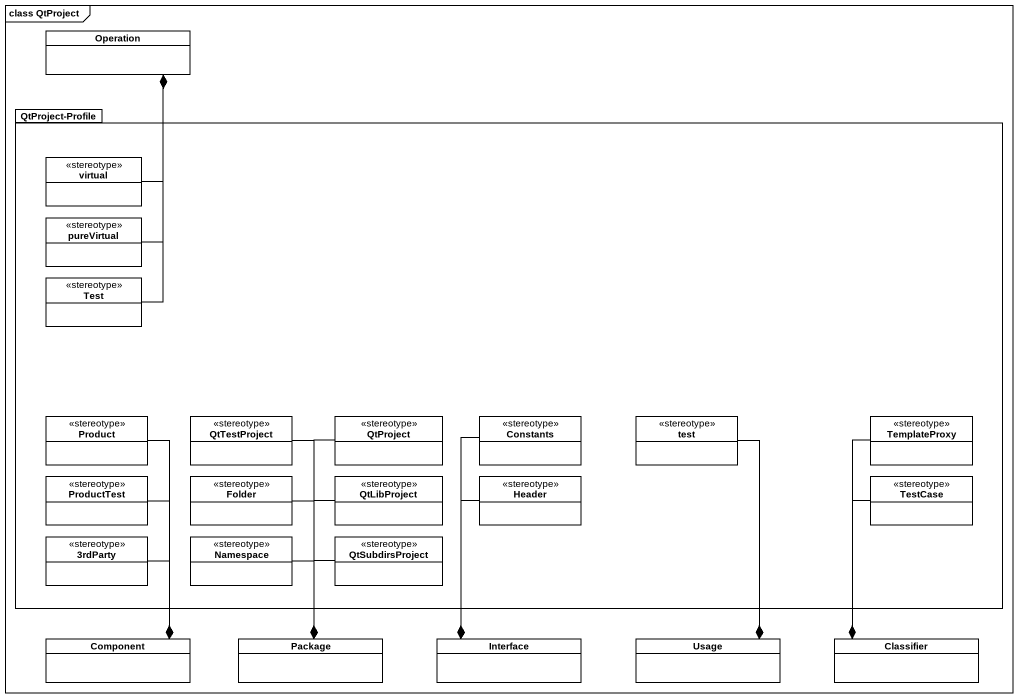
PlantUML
@startuml
mainframe class QtProject
hide circle
hide empty members
class Operation
package "QtProject-Profile" as QtProject_Profile {
  class virtual <<stereotype>>
  class pureVirtual <<stereotype>>
  class Test <<stereotype>>
  class Product <<stereotype>>
  class QtTestProject <<stereotype>>
  class QtProject <<stereotype>>
  class Constants <<stereotype>>
  class test <<stereotype>>
  class TemplateProxy <<stereotype>>
  class ProductTest <<stereotype>>
  class "Folder" as Folder_ <<stereotype>>
  class QtLibProject <<stereotype>>
  class "Header" as Header_ <<stereotype>>
  class TestCase <<stereotype>>
  class "3rdParty" as c3rdParty <<stereotype>>
  class "Namespace" as Namespace_ <<stereotype>>
  class QtSubdirsProject <<stereotype>>
}
class "Component" as Component_
class "Package" as Package_
class "Interface" as Interface_
class Usage
class Classifier
virtual -up-* Operation
pureVirtual -up-* Operation
Test -up-* Operation
Product --* Component_
QtTestProject --* Package_
QtProject --* Package_
Constants --* Interface_
test --* Usage
TemplateProxy --* Classifier
ProductTest --* Component_
Folder_ --* Package_
QtLibProject --* Package_
Header_ --* Interface_
TestCase --* Classifier
c3rdParty --* Component_
Namespace_ --* Package_
QtSubdirsProject --* Package_
@enduml
